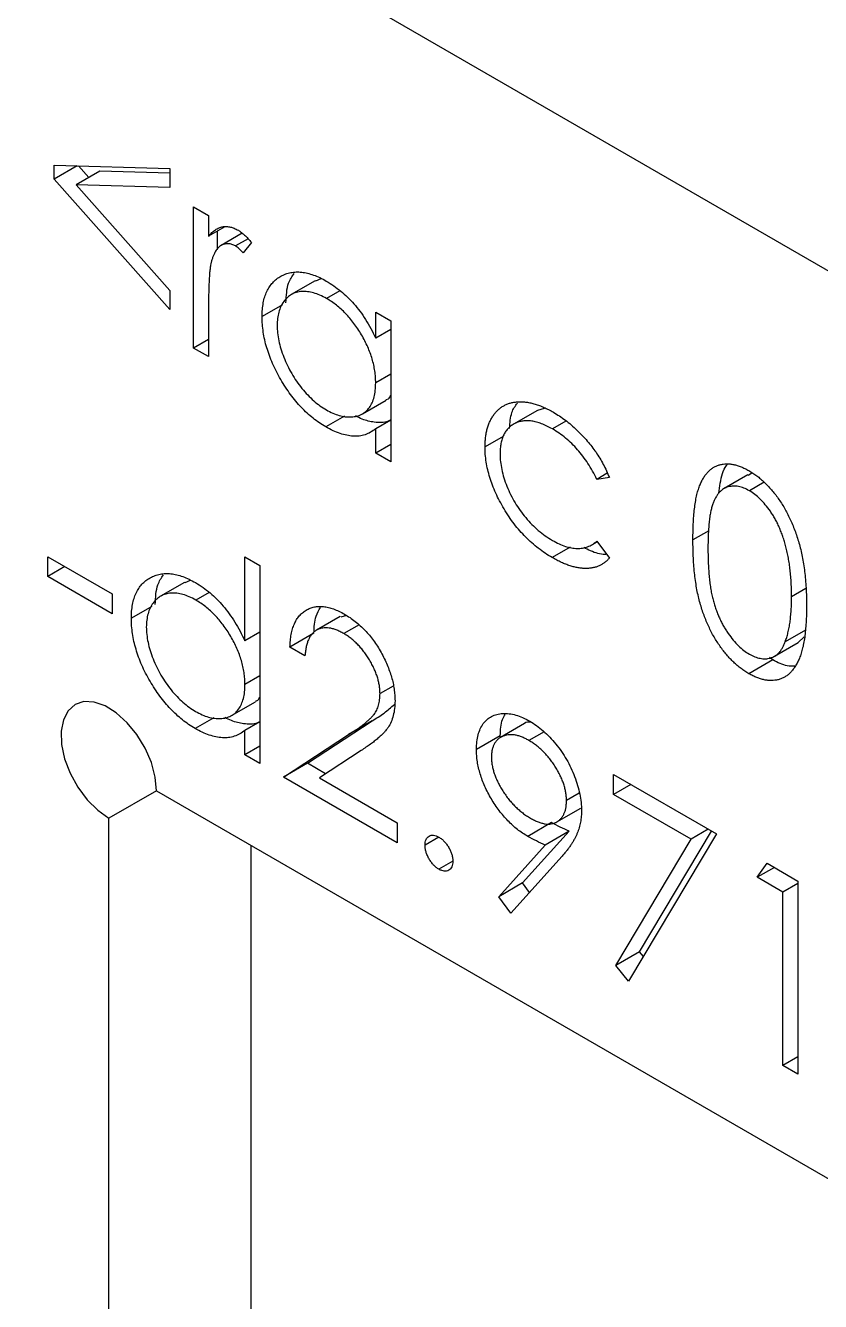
# Model space of a CAD drawing. Header units: millimetres. Extents: x 0 to 210, y 0 to 297.
# Drawn here: x 146.16 to 157.93, y 238.97 to 257.85 of the extents above; entities that cross this region are included whole.
import ezdxf

# ---------------------------------------------------------------- set-up
doc = ezdxf.new("R2010")
doc.units = ezdxf.units.MM

msp = doc.modelspace()

# ---------------------------------------------------------------- linework, layer by layer
at = {"color": 7, "linetype": 'Continuous', "lineweight": 25}
for p, q in [((172.937, 245.622), (139.703, 264.808)), ((146.588, 255.782), (148.301, 255.735)), ((146.588, 255.576), (146.588, 255.782)), ((146.929, 255.773), (146.588, 255.576)), ((147.266, 255.696), (146.913, 255.492)), ((147.101, 255.601), (146.949, 255.772)), ((148.301, 255.667), (147.266, 255.696)), ((148.301, 255.735), (148.301, 255.453)), ((148.301, 253.646), (146.588, 255.576)), ((146.913, 255.492), (148.301, 253.928)), ((148.301, 255.453), (146.913, 255.492)), ((148.65, 255.167), (148.873, 255.038)), ((148.65, 253.078), (148.65, 255.167)), ((148.873, 255.038), (148.873, 254.731)), ((149.116, 254.871), (148.873, 254.731)), ((149.004, 254.542), (149.004, 254.807)), ((149.371, 254.775), (149.058, 254.594)), ((149.457, 254.695), (149.272, 254.588)), ((149.507, 254.637), (149.385, 254.485)), ((150.452, 254.073), (150.098, 253.869)), ((150.537, 254.1), (150.456, 254.065)), ((148.301, 253.928), (148.301, 253.646)), ((150.818, 253.926), (150.619, 253.811)), ((148.873, 253.652), (148.873, 252.95)), ((149.968, 253.717), (149.666, 253.542)), ((151.347, 253.61), (151.57, 253.481)), ((151.347, 253.223), (151.347, 253.61)), ((151.57, 253.481), (151.57, 251.393)), ((148.873, 253.206), (148.65, 253.078)), ((151.57, 253.351), (151.347, 253.223)), ((148.873, 252.95), (148.65, 253.078)), ((151.57, 252.689), (151.347, 252.561)), ((151.15, 252.102), (151.503, 252.306)), ((150.885, 252.071), (150.609, 251.911)), ((153.742, 252.155), (153.389, 251.951)), ((153.839, 252.185), (153.744, 252.152)), ((151.57, 252.011), (151.347, 251.882)), ((151.347, 251.521), (151.347, 251.882)), ((154.162, 251.996), (153.962, 251.881)), ((153.233, 251.768), (152.966, 251.614)), ((151.57, 251.649), (151.347, 251.521)), ((151.57, 251.393), (151.347, 251.521)), ((154.775, 251.224), (154.62, 251.134)), ((154.806, 251.16), (154.62, 251.134)), ((156.858, 251.202), (156.504, 250.998)), ((156.916, 251.226), (156.862, 251.194)), ((157.096, 251.092), (156.878, 250.966)), ((154.547, 250.166), (154.625, 250.211)), ((154.62, 250.218), (154.806, 249.97)), ((146.493, 249.99), (147.445, 249.44)), ((146.493, 249.697), (146.493, 249.99)), ((149.412, 249.99), (149.634, 249.862)), ((149.412, 248.743), (149.412, 249.99)), ((154.227, 250.131), (153.96, 249.977)), ((146.747, 249.843), (146.493, 249.697)), ((149.634, 249.862), (149.634, 246.931)), ((147.445, 249.147), (146.493, 249.697)), ((148.516, 249.61), (148.163, 249.406)), ((148.601, 249.637), (148.521, 249.602)), ((147.445, 249.44), (147.445, 249.147)), ((148.881, 249.462), (148.683, 249.348)), ((157.716, 249.52), (157.503, 249.397)), ((148.033, 249.254), (147.73, 249.08)), ((150.823, 249.106), (150.469, 248.902)), ((150.913, 249.12), (150.829, 249.093)), ((149.634, 248.871), (149.412, 248.743)), ((150.432, 248.857), (150.078, 248.653)), ((151.101, 248.984), (150.874, 248.853)), ((157.707, 248.904), (157.409, 248.732)), ((150.3, 248.525), (150.078, 248.653)), ((157.25, 248.516), (157.603, 248.72)), ((157.603, 248.721), (157.691, 248.802)), ((157.224, 248.463), (156.871, 248.259)), ((157.224, 248.463), (157.175, 248.5)), ((149.634, 248.227), (149.412, 248.099)), ((151.604, 248.075), (151.411, 247.964)), ((149.214, 247.64), (149.568, 247.844)), ((148.95, 247.608), (148.673, 247.449)), ((149.634, 247.548), (149.412, 247.42)), ((150.337, 246.933), (151.296, 247.562)), ((151.296, 247.562), (150.943, 247.358)), ((153.549, 247.521), (153.195, 247.317)), ((149.412, 247.059), (149.412, 247.42)), ((149.983, 246.729), (150.943, 247.358)), ((153.192, 247.341), (152.839, 247.136)), ((153.196, 247.315), (153.192, 247.341)), ((153.84, 247.4), (153.615, 247.271)), ((149.634, 247.187), (149.412, 247.059)), ((149.634, 246.931), (149.412, 247.059)), ((151.132, 247.122), (150.513, 246.716)), ((150.337, 246.933), (149.983, 246.729)), ((150.606, 246.778), (150.337, 246.933)), ((154.869, 246.766), (156.392, 245.887)), ((154.869, 246.473), (154.869, 246.766)), ((151.665, 245.758), (149.983, 246.729)), ((150.513, 246.716), (151.665, 246.051)), ((155.123, 246.62), (154.869, 246.473)), ((148.104, 246.528), (147.397, 246.12)), ((148.104, 246.528), (167.547, 235.304)), ((154.359, 246.49), (154.171, 246.381)), ((156.017, 245.811), (154.869, 246.473)), ((154.028, 246.066), (154.382, 246.27)), ((147.397, 237.399), (147.397, 246.12)), ((151.665, 246.051), (151.665, 245.758)), ((153.95, 246.056), (153.597, 245.852)), ((152.283, 245.841), (152.077, 245.722)), ((153.522, 245.163), (154.211, 245.928)), ((154.211, 245.928), (153.857, 245.724)), ((156.392, 245.887), (155.091, 243.707)), ((155.253, 244.144), (156.319, 245.929)), ((156.27, 245.957), (156.017, 245.811)), ((149.498, 245.723), (149.498, 238.612)), ((153.169, 244.959), (153.857, 245.724)), ((154.9, 243.94), (156.017, 245.811)), ((152.49, 245.484), (152.283, 245.365)), ((154.108, 245.561), (153.346, 244.714)), ((156.995, 245.246), (157.141, 245.455)), ((157.141, 245.455), (157.598, 245.191)), ((157.249, 245.392), (156.995, 245.246)), ((153.522, 245.163), (153.169, 244.959)), ((153.624, 245.023), (153.522, 245.163)), ((157.376, 245.026), (156.995, 245.246)), ((157.598, 245.154), (157.376, 245.026)), ((157.598, 245.191), (157.598, 242.333)), ((153.346, 244.714), (153.169, 244.959)), ((157.376, 242.461), (157.376, 245.026)), ((155.253, 244.144), (154.9, 243.94)), ((155.311, 244.074), (155.253, 244.144)), ((155.091, 243.707), (154.9, 243.94)), ((157.598, 242.59), (157.376, 242.461)), ((157.598, 242.333), (157.376, 242.461))]:
    msp.add_line(p, q, dxfattribs=at)
at = {"color": 8, "linetype": 'Continuous', "lineweight": 25}
msp.add_line((156.277, 250.373), (156.043, 250.238), dxfattribs=at)
at = {"color": 7, "linetype": 'Continuous', "lineweight": 25, "flags": 128}
msp.add_lwpolyline([(148.104, 246.528), (148.084, 246.73), (148.027, 246.943), (147.934, 247.156), (147.812, 247.357), (147.667, 247.534), (147.507, 247.679), (147.341, 247.782), (147.178, 247.839), (147.027, 247.846), (146.897, 247.802), (146.794, 247.711), (146.724, 247.577), (146.692, 247.407), (146.698, 247.212), (146.743, 247.001), (146.825, 246.787), (146.937, 246.58), (147.076, 246.394), (147.232, 246.238), (147.397, 246.12)], dxfattribs=at)
at = {"color": 7, "linetype": 'Continuous', "lineweight": 25}
for points, knots in [([(148.873, 254.731), (148.889, 254.75), (148.92, 254.787), (148.972, 254.829), (149.026, 254.858), (149.081, 254.874), (149.138, 254.877), (149.195, 254.87), (149.254, 254.852), (149.294, 254.831), (149.314, 254.82)], [0, 0, 0, 0, 0.1600594, 0.3061124, 0.4383665, 0.5605415, 0.6753172, 0.7861136, 0.8928418, 1, 1, 1, 1]), ([(149.314, 254.82), (149.329, 254.81), (149.361, 254.79), (149.409, 254.748), (149.459, 254.697), (149.491, 254.658), (149.507, 254.637)], [0, 0, 0, 0, 0.225278, 0.463523, 0.720324, 1, 1, 1, 1]), ([(149.272, 254.588), (149.254, 254.597), (149.218, 254.615), (149.164, 254.624), (149.112, 254.618), (149.071, 254.603), (149.039, 254.583), (149.017, 254.563), (148.996, 254.538), (148.976, 254.509), (148.958, 254.475), (148.941, 254.436), (148.925, 254.393), (148.917, 254.362), (148.912, 254.346)], [0, 0, 0, 0, 0.0938065, 0.1913381, 0.2951906, 0.4103123, 0.4719303, 0.5364252, 0.6031187, 0.6741177, 0.749332, 0.8282834, 0.9120398, 1, 1, 1, 1]), ([(149.385, 254.485), (149.375, 254.497), (149.354, 254.519), (149.325, 254.549), (149.297, 254.572), (149.28, 254.583), (149.272, 254.588)], [0, 0, 0, 0, 0.295139, 0.56023, 0.794983, 1, 1, 1, 1]), ([(148.912, 254.346), (148.909, 254.331), (148.901, 254.299), (148.894, 254.241), (148.887, 254.173), (148.882, 254.092), (148.877, 253.999), (148.875, 253.894), (148.873, 253.777), (148.873, 253.695), (148.873, 253.652)], [0, 0, 0, 0, 0.0708549, 0.1569381, 0.2586004, 0.3758909, 0.5081662, 0.6562378, 0.8201768, 1, 1, 1, 1]), ([(149.666, 253.542), (149.667, 253.578), (149.668, 253.649), (149.682, 253.747), (149.703, 253.836), (149.734, 253.915), (149.774, 253.986), (149.822, 254.047), (149.878, 254.1), (149.944, 254.142), (150.014, 254.175), (150.09, 254.196), (150.168, 254.206), (150.251, 254.201), (150.337, 254.187), (150.427, 254.16), (150.52, 254.121), (150.584, 254.086), (150.616, 254.069)], [0, 0, 0, 0, 0.063775, 0.126079, 0.186904, 0.247574, 0.308003, 0.369132, 0.432033, 0.496791, 0.561611, 0.624914, 0.686726, 0.748079, 0.809582, 0.871631, 0.934886, 1, 1, 1, 1]), ([(150.019, 253.746), (150.024, 253.851), (150.032, 254.026), (150.109, 254.137), (150.14, 254.182)], [0, 0, 0, 0, 0.599021, 1, 1, 1, 1]), ([(150.616, 254.069), (150.653, 254.046), (150.725, 254.002), (150.831, 253.922), (150.931, 253.832), (151.026, 253.733), (151.116, 253.622), (151.2, 253.5), (151.279, 253.366), (151.324, 253.272), (151.347, 253.223)], [0, 0, 0, 0, 0.129862, 0.254654, 0.376015, 0.495255, 0.614798, 0.738106, 0.865196, 1, 1, 1, 1]), ([(150.619, 253.811), (150.586, 253.828), (150.522, 253.862), (150.428, 253.896), (150.338, 253.914), (150.253, 253.916), (150.173, 253.904), (150.102, 253.874), (150.038, 253.829), (149.985, 253.768), (149.942, 253.695), (149.911, 253.61), (149.891, 253.516), (149.889, 253.446), (149.888, 253.411)], [0, 0, 0, 0, 0.085921, 0.169593, 0.252476, 0.336244, 0.419505, 0.502036, 0.584775, 0.669846, 0.754185, 0.836658, 0.91801, 1, 1, 1, 1]), ([(151.347, 252.561), (151.347, 252.59), (151.345, 252.648), (151.335, 252.737), (151.319, 252.826), (151.296, 252.916), (151.266, 253.005), (151.23, 253.095), (151.187, 253.185), (151.138, 253.274), (151.084, 253.361), (151.027, 253.443), (150.966, 253.518), (150.902, 253.589), (150.836, 253.654), (150.766, 253.712), (150.693, 253.766), (150.644, 253.796), (150.619, 253.811)], [0, 0, 0, 0, 0.065634, 0.129188, 0.191219, 0.251913, 0.312507, 0.373494, 0.435152, 0.498741, 0.562095, 0.624187, 0.685476, 0.746097, 0.807612, 0.869967, 0.933951, 1, 1, 1, 1]), ([(150.609, 251.911), (150.577, 251.93), (150.514, 251.969), (150.421, 252.038), (150.332, 252.114), (150.246, 252.197), (150.164, 252.29), (150.086, 252.39), (150.011, 252.498), (149.941, 252.612), (149.877, 252.73), (149.82, 252.848), (149.773, 252.966), (149.733, 253.083), (149.703, 253.2), (149.682, 253.315), (149.668, 253.43), (149.667, 253.504), (149.666, 253.542)], [0, 0, 0, 0, 0.06462, 0.127433, 0.189004, 0.24993, 0.310668, 0.372329, 0.434939, 0.499576, 0.564191, 0.626735, 0.688109, 0.749294, 0.810331, 0.871901, 0.935046, 1, 1, 1, 1]), ([(149.888, 253.411), (149.889, 253.375), (149.892, 253.302), (149.911, 253.186), (149.943, 253.065), (149.986, 252.941), (150.04, 252.818), (150.103, 252.698), (150.175, 252.585), (150.255, 252.479), (150.34, 252.382), (150.43, 252.296), (150.522, 252.221), (150.585, 252.182), (150.617, 252.163)], [0, 0, 0, 0, 0.0815893, 0.1628589, 0.2454837, 0.3308071, 0.4164934, 0.4998932, 0.5830482, 0.6671579, 0.7513119, 0.8337848, 0.9162565, 1, 1, 1, 1]), ([(150.617, 252.163), (150.649, 252.146), (150.713, 252.112), (150.807, 252.078), (150.899, 252.059), (150.986, 252.056), (151.068, 252.067), (151.141, 252.094), (151.203, 252.138), (151.255, 252.195), (151.296, 252.267), (151.326, 252.352), (151.344, 252.451), (151.346, 252.524), (151.347, 252.561)], [0, 0, 0, 0, 0.0848024, 0.1686635, 0.2525519, 0.3382397, 0.4231027, 0.5055561, 0.5861757, 0.6671357, 0.7484992, 0.8304524, 0.9134557, 1, 1, 1, 1]), ([(151.499, 252.314), (151.512, 252.317), (151.544, 252.326), (151.56, 252.357), (151.57, 252.376)], [0, 0, 0, 0, 0.415249, 1, 1, 1, 1]), ([(152.966, 251.614), (152.966, 251.639), (152.967, 251.687), (152.974, 251.756), (152.983, 251.822), (152.998, 251.883), (153.016, 251.942), (153.039, 251.996), (153.066, 252.047), (153.097, 252.094), (153.131, 252.136), (153.169, 252.172), (153.21, 252.205), (153.254, 252.23), (153.301, 252.252), (153.351, 252.268), (153.405, 252.278), (153.461, 252.283), (153.519, 252.284), (153.58, 252.278), (153.642, 252.267), (153.706, 252.249), (153.771, 252.228), (153.839, 252.2), (153.908, 252.167), (153.954, 252.141), (153.978, 252.128)], [0, 0, 0, 0, 0.041291, 0.082136, 0.122636, 0.162831, 0.203007, 0.243526, 0.284173, 0.32541, 0.366855, 0.407551, 0.448187, 0.488683, 0.529015, 0.569843, 0.61137, 0.653238, 0.695446, 0.737751, 0.780043, 0.822807, 0.865978, 0.909595, 0.954231, 1, 1, 1, 1]), ([(153.329, 251.889), (153.335, 251.972), (153.344, 252.125), (153.413, 252.221), (153.445, 252.264)], [0, 0, 0, 0, 0.546189, 1, 1, 1, 1]), ([(151.57, 252.016), (151.557, 252.008), (151.489, 251.969), (151.343, 251.973), (151.177, 252.008), (151.083, 252.056), (151.05, 252.073)], [0, 0, 0, 0, 0.092971, 0.50542, 0.830006, 1, 1, 1, 1]), ([(153.978, 252.128), (154.008, 252.11), (154.067, 252.074), (154.154, 252.011), (154.241, 251.942), (154.324, 251.866), (154.404, 251.785), (154.479, 251.704), (154.546, 251.62), (154.609, 251.536), (154.665, 251.448), (154.717, 251.356), (154.765, 251.26), (154.792, 251.194), (154.806, 251.16)], [0, 0, 0, 0, 0.091269, 0.182081, 0.27191, 0.362049, 0.450066, 0.533976, 0.613602, 0.690198, 0.765413, 0.841437, 0.919733, 1, 1, 1, 1]), ([(151.347, 251.882), (151.322, 251.864), (151.274, 251.829), (151.192, 251.792), (151.105, 251.773), (151.014, 251.77), (150.919, 251.784), (150.819, 251.811), (150.716, 251.852), (150.645, 251.891), (150.609, 251.911)], [0, 0, 0, 0, 0.134298, 0.262085, 0.38627, 0.507165, 0.6273, 0.748145, 0.87237, 1, 1, 1, 1]), ([(153.962, 251.881), (153.935, 251.896), (153.881, 251.925), (153.803, 251.959), (153.728, 251.983), (153.657, 251.999), (153.589, 252.004), (153.525, 251.999), (153.464, 251.986), (153.407, 251.963), (153.356, 251.932), (153.311, 251.893), (153.272, 251.848), (153.242, 251.794), (153.217, 251.734), (153.201, 251.665), (153.19, 251.591), (153.188, 251.536), (153.188, 251.509)], [0, 0, 0, 0, 0.0695216, 0.136921, 0.2019692, 0.2654616, 0.3282479, 0.3908167, 0.4535502, 0.517542, 0.5807384, 0.6419215, 0.7015967, 0.7603129, 0.8187565, 0.8777181, 0.9380941, 1, 1, 1, 1]), ([(154.62, 251.134), (154.6, 251.175), (154.56, 251.256), (154.49, 251.371), (154.416, 251.477), (154.335, 251.576), (154.25, 251.665), (154.158, 251.746), (154.062, 251.82), (153.996, 251.86), (153.962, 251.881)], [0, 0, 0, 0, 0.128324, 0.252584, 0.373506, 0.493364, 0.614609, 0.73847, 0.865995, 1, 1, 1, 1]), ([(153.96, 249.977), (153.925, 249.998), (153.856, 250.039), (153.755, 250.112), (153.659, 250.192), (153.567, 250.279), (153.48, 250.373), (153.397, 250.474), (153.32, 250.582), (153.247, 250.696), (153.181, 250.813), (153.124, 250.931), (153.075, 251.047), (153.035, 251.163), (153.004, 251.278), (152.982, 251.392), (152.968, 251.505), (152.966, 251.577), (152.966, 251.614)], [0, 0, 0, 0, 0.069559, 0.136335, 0.201096, 0.26445, 0.327005, 0.389391, 0.451976, 0.51567, 0.578973, 0.640167, 0.69974, 0.758685, 0.81782, 0.876984, 0.937634, 1, 1, 1, 1]), ([(153.188, 251.509), (153.189, 251.472), (153.192, 251.397), (153.211, 251.279), (153.243, 251.157), (153.287, 251.032), (153.343, 250.908), (153.408, 250.788), (153.483, 250.673), (153.567, 250.566), (153.658, 250.466), (153.755, 250.376), (153.857, 250.296), (153.927, 250.253), (153.963, 250.231)], [0, 0, 0, 0, 0.080525, 0.159965, 0.240321, 0.322529, 0.405024, 0.486597, 0.567865, 0.651333, 0.736238, 0.821529, 0.909005, 1, 1, 1, 1]), ([(156.043, 250.238), (156.044, 250.284), (156.044, 250.373), (156.049, 250.499), (156.057, 250.616), (156.069, 250.723), (156.083, 250.821), (156.101, 250.907), (156.122, 250.985), (156.147, 251.053), (156.174, 251.112), (156.204, 251.166), (156.238, 251.212), (156.273, 251.253), (156.312, 251.287), (156.352, 251.315), (156.396, 251.336), (156.443, 251.352), (156.491, 251.361), (156.541, 251.365), (156.593, 251.363), (156.646, 251.354), (156.7, 251.341), (156.756, 251.321), (156.813, 251.296), (156.851, 251.275), (156.871, 251.264)], [0, 0, 0, 0, 0.068595, 0.133246, 0.194313, 0.251279, 0.304513, 0.354235, 0.400481, 0.443411, 0.484015, 0.523252, 0.561042, 0.5979, 0.633518, 0.668314, 0.702496, 0.736685, 0.770293, 0.803437, 0.835913, 0.86846, 0.900847, 0.933467, 0.966258, 1, 1, 1, 1]), ([(156.428, 250.928), (156.434, 250.978), (156.451, 251.131), (156.492, 251.28), (156.548, 251.348), (156.552, 251.353)], [0, 0, 0, 0, 0.310832, 0.9510228, 1, 1, 1, 1]), ([(156.871, 251.264), (156.89, 251.252), (156.93, 251.229), (156.988, 251.188), (157.044, 251.142), (157.099, 251.093), (157.153, 251.039), (157.205, 250.981), (157.256, 250.92), (157.305, 250.853), (157.353, 250.783), (157.398, 250.709), (157.44, 250.632), (157.48, 250.551), (157.517, 250.467), (157.552, 250.379), (157.583, 250.288), (157.613, 250.193), (157.639, 250.093), (157.663, 249.989), (157.682, 249.881), (157.698, 249.767), (157.71, 249.649), (157.719, 249.525), (157.724, 249.398), (157.725, 249.312), (157.725, 249.267)], [0, 0, 0, 0, 0.033788, 0.067194, 0.099862, 0.132567, 0.165151, 0.197913, 0.231319, 0.265083, 0.299255, 0.334399, 0.369943, 0.406284, 0.444064, 0.482998, 0.523354, 0.565537, 0.609613, 0.656391, 0.705885, 0.758325, 0.813832, 0.872795, 0.934722, 1, 1, 1, 1]), ([(156.878, 250.966), (156.851, 250.981), (156.796, 251.009), (156.715, 251.032), (156.638, 251.036), (156.576, 251.027), (156.529, 251.011), (156.495, 250.994), (156.464, 250.971), (156.435, 250.943), (156.408, 250.911), (156.384, 250.874), (156.361, 250.831), (156.341, 250.784), (156.323, 250.729), (156.308, 250.666), (156.294, 250.596), (156.284, 250.515), (156.276, 250.427), (156.27, 250.329), (156.266, 250.224), (156.266, 250.149), (156.265, 250.111)], [0, 0, 0, 0, 0.060387, 0.120883, 0.182755, 0.247811, 0.281299, 0.315088, 0.349702, 0.384857, 0.420966, 0.458511, 0.497175, 0.537602, 0.580503, 0.627468, 0.678388, 0.733983, 0.793747, 0.857714, 0.926698, 1, 1, 1, 1]), ([(157.503, 249.397), (157.503, 249.431), (157.502, 249.499), (157.499, 249.599), (157.491, 249.697), (157.483, 249.791), (157.471, 249.882), (157.457, 249.969), (157.44, 250.053), (157.421, 250.134), (157.399, 250.212), (157.375, 250.287), (157.349, 250.357), (157.321, 250.425), (157.292, 250.49), (157.259, 250.551), (157.226, 250.608), (157.178, 250.679), (157.116, 250.759), (157.04, 250.845), (156.959, 250.915), (156.905, 250.949), (156.878, 250.966)], [0, 0, 0, 0, 0.065681, 0.128486, 0.188175, 0.245106, 0.299448, 0.350823, 0.399942, 0.446672, 0.491255, 0.533376, 0.573853, 0.612526, 0.649597, 0.685532, 0.720106, 0.753838, 0.818925, 0.880493, 0.940311, 1, 1, 1, 1]), ([(153.963, 250.231), (153.996, 250.213), (154.06, 250.178), (154.154, 250.141), (154.244, 250.118), (154.329, 250.109), (154.41, 250.115), (154.485, 250.135), (154.557, 250.168), (154.599, 250.201), (154.62, 250.218)], [0, 0, 0, 0, 0.1299811, 0.2554473, 0.3772983, 0.4984418, 0.6193721, 0.7418565, 0.8685637, 1, 1, 1, 1]), ([(156.871, 248.259), (156.851, 248.271), (156.813, 248.294), (156.756, 248.335), (156.7, 248.379), (156.646, 248.428), (156.594, 248.48), (156.543, 248.537), (156.493, 248.598), (156.445, 248.662), (156.399, 248.731), (156.355, 248.802), (156.314, 248.878), (156.276, 248.956), (156.24, 249.038), (156.207, 249.124), (156.176, 249.212), (156.148, 249.305), (156.123, 249.401), (156.101, 249.504), (156.084, 249.612), (156.069, 249.726), (156.057, 249.846), (156.049, 249.972), (156.044, 250.104), (156.044, 250.193), (156.043, 250.238)], [0, 0, 0, 0, 0.033787, 0.066622, 0.099285, 0.131361, 0.163585, 0.196104, 0.228902, 0.262158, 0.295991, 0.330218, 0.36506, 0.400951, 0.43762, 0.475708, 0.515381, 0.556414, 0.599765, 0.646424, 0.696431, 0.749782, 0.806573, 0.867436, 0.931887, 1, 1, 1, 1]), ([(154.806, 249.97), (154.795, 249.958), (154.773, 249.933), (154.736, 249.902), (154.696, 249.875), (154.654, 249.854), (154.609, 249.836), (154.561, 249.825), (154.511, 249.817), (154.457, 249.815), (154.402, 249.817), (154.344, 249.825), (154.285, 249.837), (154.224, 249.855), (154.16, 249.878), (154.095, 249.906), (154.028, 249.938), (153.983, 249.964), (153.96, 249.977)], [0, 0, 0, 0, 0.0596334, 0.1190689, 0.1781965, 0.2369566, 0.295932, 0.3558558, 0.4164733, 0.4777416, 0.539903, 0.6025375, 0.6654224, 0.7297653, 0.7948288, 0.8618265, 0.9300109, 1, 1, 1, 1]), ([(154.764, 250.026), (154.755, 250.025), (154.684, 250.017), (154.566, 250.056), (154.46, 250.109), (154.426, 250.126)], [0, 0, 0, 0, 0.0877, 0.705118, 1, 1, 1, 1]), ([(156.265, 250.111), (156.266, 250.073), (156.266, 249.999), (156.27, 249.889), (156.276, 249.785), (156.283, 249.687), (156.295, 249.595), (156.307, 249.509), (156.322, 249.428), (156.34, 249.353), (156.361, 249.281), (156.383, 249.213), (156.407, 249.148), (156.434, 249.084), (156.464, 249.023), (156.495, 248.964), (156.529, 248.908), (156.576, 248.837), (156.638, 248.756), (156.716, 248.671), (156.796, 248.6), (156.851, 248.566), (156.878, 248.548)], [0, 0, 0, 0, 0.072951, 0.141584, 0.205926, 0.265301, 0.320597, 0.371817, 0.41879, 0.461699, 0.502134, 0.540804, 0.578181, 0.614297, 0.649678, 0.684299, 0.718359, 0.752081, 0.817652, 0.879722, 0.939966, 1, 1, 1, 1]), ([(147.73, 249.08), (147.731, 249.115), (147.733, 249.186), (147.746, 249.284), (147.768, 249.373), (147.799, 249.453), (147.838, 249.523), (147.886, 249.585), (147.943, 249.638), (148.008, 249.68), (148.079, 249.713), (148.154, 249.733), (148.233, 249.743), (148.316, 249.739), (148.402, 249.725), (148.492, 249.698), (148.585, 249.658), (148.648, 249.624), (148.68, 249.606)], [0, 0, 0, 0, 0.063775, 0.126079, 0.186904, 0.247574, 0.308003, 0.369132, 0.432033, 0.496791, 0.561611, 0.624914, 0.686726, 0.748079, 0.809582, 0.871631, 0.934886, 1, 1, 1, 1]), ([(148.084, 249.284), (148.089, 249.389), (148.097, 249.564), (148.173, 249.675), (148.204, 249.72)], [0, 0, 0, 0, 0.599021, 1, 1, 1, 1]), ([(148.68, 249.606), (148.717, 249.584), (148.79, 249.539), (148.896, 249.457), (148.996, 249.364), (149.091, 249.261), (149.18, 249.147), (149.265, 249.022), (149.342, 248.886), (149.388, 248.792), (149.412, 248.743)], [0, 0, 0, 0, 0.128884, 0.252985, 0.37421, 0.494102, 0.614753, 0.738511, 0.866243, 1, 1, 1, 1]), ([(148.683, 249.348), (148.651, 249.366), (148.587, 249.4), (148.493, 249.434), (148.403, 249.451), (148.317, 249.454), (148.237, 249.441), (148.166, 249.411), (148.103, 249.366), (148.05, 249.305), (148.006, 249.232), (147.976, 249.147), (147.956, 249.054), (147.953, 248.984), (147.952, 248.949)], [0, 0, 0, 0, 0.085921, 0.169593, 0.252476, 0.336244, 0.419505, 0.502036, 0.584775, 0.669846, 0.754185, 0.836658, 0.91801, 1, 1, 1, 1]), ([(149.412, 248.099), (149.411, 248.128), (149.41, 248.185), (149.4, 248.275), (149.384, 248.364), (149.361, 248.453), (149.331, 248.543), (149.294, 248.633), (149.251, 248.723), (149.202, 248.812), (149.148, 248.898), (149.091, 248.98), (149.03, 249.056), (148.967, 249.126), (148.9, 249.191), (148.83, 249.249), (148.758, 249.304), (148.708, 249.333), (148.683, 249.348)], [0, 0, 0, 0, 0.065634, 0.129188, 0.191219, 0.251913, 0.312507, 0.373494, 0.435152, 0.498741, 0.562095, 0.624187, 0.685476, 0.746097, 0.807612, 0.869967, 0.933951, 1, 1, 1, 1]), ([(150.078, 248.653), (150.08, 248.686), (150.083, 248.751), (150.096, 248.841), (150.115, 248.923), (150.142, 248.996), (150.175, 249.06), (150.215, 249.116), (150.263, 249.163), (150.317, 249.201), (150.375, 249.23), (150.439, 249.248), (150.505, 249.255), (150.574, 249.254), (150.647, 249.24), (150.724, 249.218), (150.803, 249.185), (150.858, 249.155), (150.885, 249.139)], [0, 0, 0, 0, 0.068791, 0.135103, 0.198979, 0.261904, 0.323495, 0.385195, 0.446969, 0.509765, 0.572251, 0.633405, 0.693251, 0.752583, 0.812579, 0.873275, 0.93555, 1, 1, 1, 1]), ([(150.432, 248.857), (150.437, 248.947), (150.445, 249.097), (150.505, 249.199), (150.528, 249.239)], [0, 0, 0, 0, 0.606302, 1, 1, 1, 1]), ([(157.725, 249.267), (157.725, 249.224), (157.724, 249.139), (157.719, 249.017), (157.71, 248.905), (157.698, 248.801), (157.683, 248.706), (157.663, 248.621), (157.641, 248.542), (157.615, 248.474), (157.585, 248.414), (157.553, 248.36), (157.519, 248.312), (157.482, 248.27), (157.442, 248.235), (157.4, 248.207), (157.355, 248.185), (157.307, 248.169), (157.257, 248.16), (157.206, 248.156), (157.153, 248.159), (157.1, 248.167), (157.044, 248.181), (156.988, 248.202), (156.93, 248.226), (156.89, 248.248), (156.871, 248.259)], [0, 0, 0, 0, 0.065063, 0.126773, 0.185516, 0.240765, 0.29298, 0.34225, 0.388919, 0.432776, 0.474628, 0.514775, 0.553606, 0.591426, 0.628028, 0.663804, 0.698984, 0.733591, 0.767628, 0.801208, 0.834264, 0.866981, 0.89972, 0.932702, 0.966176, 1, 1, 1, 1]), ([(157.409, 248.732), (157.417, 248.754), (157.432, 248.797), (157.451, 248.866), (157.467, 248.941), (157.481, 249.021), (157.49, 249.107), (157.498, 249.198), (157.502, 249.295), (157.503, 249.363), (157.503, 249.397)], [0, 0, 0, 0, 0.110588, 0.224542, 0.342503, 0.464324, 0.590756, 0.722227, 0.858843, 1, 1, 1, 1]), ([(148.673, 247.449), (148.641, 247.468), (148.578, 247.506), (148.486, 247.575), (148.397, 247.651), (148.311, 247.735), (148.229, 247.828), (148.15, 247.927), (148.076, 248.035), (148.006, 248.15), (147.941, 248.267), (147.884, 248.386), (147.837, 248.504), (147.798, 248.621), (147.767, 248.737), (147.746, 248.853), (147.733, 248.968), (147.731, 249.042), (147.73, 249.08)], [0, 0, 0, 0, 0.06462, 0.127433, 0.189004, 0.24993, 0.310668, 0.372329, 0.434939, 0.499576, 0.564191, 0.626735, 0.688109, 0.749294, 0.810331, 0.871901, 0.935046, 1, 1, 1, 1]), ([(150.885, 249.139), (150.913, 249.123), (150.966, 249.091), (151.044, 249.034), (151.118, 248.971), (151.188, 248.904), (151.254, 248.829), (151.316, 248.749), (151.374, 248.665), (151.427, 248.575), (151.475, 248.483), (151.517, 248.39), (151.553, 248.299), (151.583, 248.209), (151.605, 248.12), (151.621, 248.031), (151.631, 247.943), (151.632, 247.887), (151.633, 247.858)], [0, 0, 0, 0, 0.069475, 0.136517, 0.200789, 0.26383, 0.325735, 0.387291, 0.449509, 0.512968, 0.576275, 0.63758, 0.697903, 0.757172, 0.816599, 0.876653, 0.93729, 1, 1, 1, 1]), ([(147.952, 248.949), (147.954, 248.912), (147.956, 248.84), (147.975, 248.723), (148.007, 248.602), (148.05, 248.478), (148.105, 248.355), (148.167, 248.236), (148.24, 248.123), (148.319, 248.017), (148.405, 247.919), (148.494, 247.834), (148.587, 247.759), (148.65, 247.72), (148.681, 247.701)], [0, 0, 0, 0, 0.0815893, 0.1628589, 0.2454837, 0.3308071, 0.4164934, 0.4998932, 0.5830482, 0.6671579, 0.7513119, 0.8337848, 0.9162565, 1, 1, 1, 1]), ([(150.874, 248.853), (150.855, 248.863), (150.817, 248.884), (150.761, 248.908), (150.708, 248.925), (150.657, 248.936), (150.608, 248.94), (150.562, 248.936), (150.519, 248.925), (150.479, 248.908), (150.441, 248.885), (150.409, 248.853), (150.38, 248.815), (150.355, 248.771), (150.334, 248.72), (150.319, 248.661), (150.307, 248.596), (150.303, 248.549), (150.3, 248.525)], [0, 0, 0, 0, 0.064439, 0.126547, 0.186887, 0.245878, 0.304041, 0.362191, 0.420976, 0.48066, 0.5406, 0.600689, 0.661936, 0.724443, 0.789038, 0.856314, 0.926352, 1, 1, 1, 1]), ([(151.411, 247.964), (151.41, 247.983), (151.41, 248.022), (151.402, 248.083), (151.39, 248.144), (151.373, 248.207), (151.351, 248.27), (151.323, 248.333), (151.292, 248.398), (151.256, 248.462), (151.216, 248.525), (151.174, 248.584), (151.129, 248.64), (151.082, 248.691), (151.033, 248.738), (150.982, 248.781), (150.929, 248.82), (150.893, 248.842), (150.874, 248.853)], [0, 0, 0, 0, 0.061965, 0.122122, 0.180988, 0.239933, 0.299906, 0.359989, 0.421776, 0.486576, 0.551535, 0.615018, 0.677259, 0.73973, 0.80305, 0.866495, 0.931973, 1, 1, 1, 1]), ([(156.878, 248.548), (156.906, 248.534), (156.96, 248.505), (157.04, 248.484), (157.118, 248.477), (157.179, 248.487), (157.225, 248.502), (157.258, 248.52), (157.289, 248.543), (157.318, 248.57), (157.344, 248.603), (157.368, 248.641), (157.39, 248.684), (157.403, 248.716), (157.409, 248.732)], [0, 0, 0, 0, 0.1128134, 0.2253939, 0.3395948, 0.4596754, 0.5217352, 0.5839258, 0.6481741, 0.713881, 0.7810045, 0.8514509, 0.9240507, 1, 1, 1, 1]), ([(157.558, 248.371), (157.519, 248.37), (157.416, 248.364), (157.298, 248.425), (157.224, 248.463)], [0, 0, 0, 0, 0.376061, 1, 1, 1, 1]), ([(148.681, 247.701), (148.713, 247.683), (148.777, 247.649), (148.872, 247.615), (148.963, 247.597), (149.051, 247.593), (149.132, 247.605), (149.205, 247.631), (149.267, 247.675), (149.32, 247.733), (149.361, 247.805), (149.391, 247.89), (149.409, 247.988), (149.411, 248.061), (149.412, 248.099)], [0, 0, 0, 0, 0.084802, 0.168664, 0.252552, 0.33824, 0.423103, 0.505556, 0.586176, 0.667136, 0.748499, 0.830452, 0.913456, 1, 1, 1, 1]), ([(149.564, 247.852), (149.577, 247.855), (149.608, 247.863), (149.625, 247.895), (149.634, 247.913)], [0, 0, 0, 0, 0.415249, 1, 1, 1, 1]), ([(150.943, 247.358), (150.966, 247.373), (151.011, 247.401), (151.075, 247.443), (151.132, 247.483), (151.183, 247.521), (151.226, 247.559), (151.265, 247.592), (151.296, 247.625), (151.33, 247.665), (151.363, 247.719), (151.391, 247.791), (151.408, 247.873), (151.41, 247.933), (151.411, 247.964)], [0, 0, 0, 0, 0.110803, 0.212829, 0.306101, 0.390647, 0.466924, 0.534481, 0.593587, 0.644557, 0.7362, 0.825024, 0.911986, 1, 1, 1, 1]), ([(151.633, 247.858), (151.632, 247.819), (151.629, 247.742), (151.609, 247.637), (151.577, 247.543), (151.539, 247.475), (151.501, 247.424), (151.466, 247.384), (151.425, 247.343), (151.378, 247.301), (151.326, 247.258), (151.267, 247.213), (151.202, 247.168), (151.156, 247.138), (151.132, 247.122)], [0, 0, 0, 0, 0.098702, 0.195672, 0.292422, 0.391343, 0.444462, 0.504229, 0.570352, 0.642546, 0.722288, 0.807921, 0.90047, 1, 1, 1, 1]), ([(151.296, 247.562), (151.356, 247.599), (151.47, 247.67), (151.574, 247.76), (151.624, 247.804)], [0, 0, 0, 0, 0.515858, 1, 1, 1, 1]), ([(149.634, 247.553), (149.622, 247.546), (149.554, 247.506), (149.407, 247.51), (149.242, 247.546), (149.147, 247.594), (149.115, 247.611)], [0, 0, 0, 0, 0.092971, 0.50542, 0.830006, 1, 1, 1, 1]), ([(152.839, 247.136), (152.84, 247.176), (152.842, 247.253), (152.862, 247.356), (152.894, 247.446), (152.938, 247.523), (152.994, 247.584), (153.061, 247.63), (153.139, 247.659), (153.227, 247.672), (153.321, 247.669), (153.42, 247.65), (153.522, 247.613), (153.592, 247.576), (153.627, 247.557)], [0, 0, 0, 0, 0.0852491, 0.1673266, 0.2481753, 0.3288291, 0.4099081, 0.4905845, 0.5729935, 0.6582649, 0.7442216, 0.8290604, 0.9139383, 1, 1, 1, 1]), ([(153.192, 247.341), (153.195, 247.428), (153.199, 247.553), (153.25, 247.633), (153.266, 247.657)], [0, 0, 0, 0, 0.70257, 1, 1, 1, 1]), ([(153.649, 247.54), (153.612, 247.543), (153.573, 247.546), (153.55, 247.521), (153.55, 247.52)], [0, 0, 0, 0, 0.967323, 1, 1, 1, 1]), ([(153.627, 247.557), (153.661, 247.536), (153.729, 247.494), (153.828, 247.415), (153.924, 247.323), (154.014, 247.22), (154.098, 247.109), (154.174, 246.99), (154.239, 246.865), (154.294, 246.736), (154.338, 246.605), (154.37, 246.478), (154.39, 246.353), (154.392, 246.275), (154.393, 246.236)], [0, 0, 0, 0, 0.085532, 0.169003, 0.251943, 0.335682, 0.419409, 0.501265, 0.583703, 0.668, 0.751919, 0.834598, 0.916526, 1, 1, 1, 1]), ([(149.412, 247.42), (149.387, 247.402), (149.338, 247.366), (149.256, 247.33), (149.17, 247.311), (149.079, 247.308), (148.983, 247.321), (148.884, 247.349), (148.78, 247.39), (148.709, 247.429), (148.673, 247.449)], [0, 0, 0, 0, 0.134298, 0.262085, 0.38627, 0.507165, 0.6273, 0.748145, 0.87237, 1, 1, 1, 1]), ([(153.615, 247.271), (153.596, 247.281), (153.559, 247.301), (153.505, 247.325), (153.453, 247.342), (153.402, 247.353), (153.354, 247.357), (153.308, 247.355), (153.264, 247.346), (153.223, 247.331), (153.184, 247.312), (153.152, 247.285), (153.124, 247.254), (153.101, 247.218), (153.083, 247.177), (153.07, 247.131), (153.062, 247.079), (153.061, 247.042), (153.061, 247.023)], [0, 0, 0, 0, 0.068712, 0.134812, 0.199538, 0.263335, 0.326747, 0.390328, 0.454126, 0.519203, 0.58351, 0.645497, 0.70529, 0.763488, 0.821856, 0.880004, 0.939108, 1, 1, 1, 1]), ([(154.171, 246.381), (154.171, 246.401), (154.17, 246.44), (154.162, 246.5), (154.149, 246.561), (154.132, 246.623), (154.108, 246.686), (154.08, 246.749), (154.047, 246.813), (154.009, 246.877), (153.968, 246.94), (153.924, 246.999), (153.878, 247.054), (153.829, 247.106), (153.779, 247.153), (153.726, 247.197), (153.671, 247.236), (153.634, 247.259), (153.615, 247.271)], [0, 0, 0, 0, 0.06076, 0.119735, 0.177757, 0.235999, 0.29407, 0.353733, 0.415973, 0.48014, 0.545076, 0.608735, 0.672178, 0.735453, 0.799112, 0.864284, 0.930837, 1, 1, 1, 1]), ([(153.597, 245.852), (153.571, 245.868), (153.52, 245.899), (153.445, 245.954), (153.373, 246.014), (153.304, 246.081), (153.238, 246.154), (153.175, 246.232), (153.115, 246.317), (153.059, 246.406), (153.007, 246.498), (152.962, 246.591), (152.924, 246.684), (152.893, 246.775), (152.869, 246.867), (152.851, 246.958), (152.841, 247.049), (152.839, 247.107), (152.839, 247.136)], [0, 0, 0, 0, 0.066295, 0.130131, 0.192862, 0.25436, 0.31591, 0.377338, 0.440205, 0.504175, 0.568034, 0.630228, 0.690861, 0.751422, 0.811466, 0.87275, 0.935391, 1, 1, 1, 1]), ([(153.061, 247.023), (153.061, 247.003), (153.062, 246.964), (153.07, 246.904), (153.084, 246.842), (153.102, 246.78), (153.126, 246.716), (153.156, 246.652), (153.19, 246.587), (153.229, 246.523), (153.272, 246.459), (153.318, 246.399), (153.366, 246.342), (153.416, 246.29), (153.469, 246.242), (153.523, 246.197), (153.58, 246.157), (153.618, 246.133), (153.638, 246.122)], [0, 0, 0, 0, 0.05954, 0.117423, 0.17444, 0.231734, 0.289722, 0.3492, 0.410516, 0.47508, 0.540094, 0.604444, 0.668697, 0.73211, 0.796739, 0.862906, 0.930462, 1, 1, 1, 1]), ([(153.638, 246.122), (153.658, 246.111), (153.696, 246.09), (153.752, 246.065), (153.805, 246.047), (153.855, 246.037), (153.902, 246.032), (153.947, 246.036), (153.988, 246.046), (154.026, 246.063), (154.059, 246.086), (154.09, 246.114), (154.115, 246.146), (154.135, 246.184), (154.152, 246.226), (154.163, 246.273), (154.17, 246.325), (154.171, 246.362), (154.171, 246.381)], [0, 0, 0, 0, 0.072713, 0.141547, 0.208363, 0.272462, 0.33539, 0.397711, 0.459383, 0.522098, 0.584315, 0.644392, 0.703345, 0.761509, 0.82003, 0.878517, 0.938265, 1, 1, 1, 1]), ([(154.393, 246.236), (154.393, 246.207), (154.391, 246.147), (154.379, 246.061), (154.359, 245.978), (154.336, 245.912), (154.314, 245.859), (154.293, 245.818), (154.27, 245.777), (154.244, 245.735), (154.215, 245.692), (154.182, 245.649), (154.147, 245.605), (154.121, 245.576), (154.108, 245.561)], [0, 0, 0, 0, 0.09832, 0.199417, 0.305603, 0.416162, 0.474582, 0.537006, 0.603857, 0.67409, 0.749417, 0.828253, 0.912054, 1, 1, 1, 1]), ([(154.211, 245.928), (154.167, 245.947), (154.08, 245.985), (153.993, 246.033), (153.95, 246.056)], [0, 0, 0, 0, 0.507858, 1, 1, 1, 1]), ([(152.077, 245.722), (152.078, 245.737), (152.079, 245.768), (152.091, 245.806), (152.111, 245.836), (152.137, 245.857), (152.168, 245.869), (152.204, 245.871), (152.243, 245.862), (152.27, 245.848), (152.283, 245.841)], [0, 0, 0, 0, 0.129097, 0.252046, 0.373905, 0.501038, 0.628171, 0.751376, 0.872426, 1, 1, 1, 1]), ([(152.283, 245.841), (152.297, 245.832), (152.324, 245.815), (152.363, 245.779), (152.399, 245.736), (152.43, 245.688), (152.456, 245.636), (152.476, 245.584), (152.487, 245.533), (152.489, 245.5), (152.49, 245.484)], [0, 0, 0, 0, 0.127519, 0.249986, 0.371792, 0.49887, 0.625948, 0.748492, 0.870959, 1, 1, 1, 1]), ([(153.857, 245.724), (153.813, 245.743), (153.727, 245.78), (153.64, 245.829), (153.597, 245.852)], [0, 0, 0, 0, 0.507858, 1, 1, 1, 1]), ([(152.283, 245.365), (152.27, 245.373), (152.243, 245.391), (152.204, 245.427), (152.168, 245.469), (152.137, 245.518), (152.111, 245.57), (152.091, 245.622), (152.08, 245.674), (152.078, 245.706), (152.077, 245.722)], [0, 0, 0, 0, 0.127757, 0.249414, 0.372796, 0.500111, 0.62861, 0.750643, 0.873768, 1, 1, 1, 1]), ([(152.49, 245.484), (152.489, 245.468), (152.487, 245.438), (152.476, 245.399), (152.456, 245.371), (152.43, 245.349), (152.399, 245.337), (152.363, 245.335), (152.324, 245.344), (152.297, 245.357), (152.283, 245.365)], [0, 0, 0, 0, 0.126178, 0.248821, 0.37154, 0.499984, 0.627244, 0.749226, 0.872298, 1, 1, 1, 1])]:
    msp.add_open_spline(points, degree=3, knots=knots, dxfattribs=at)

doc.saveas('drawing.dxf')
